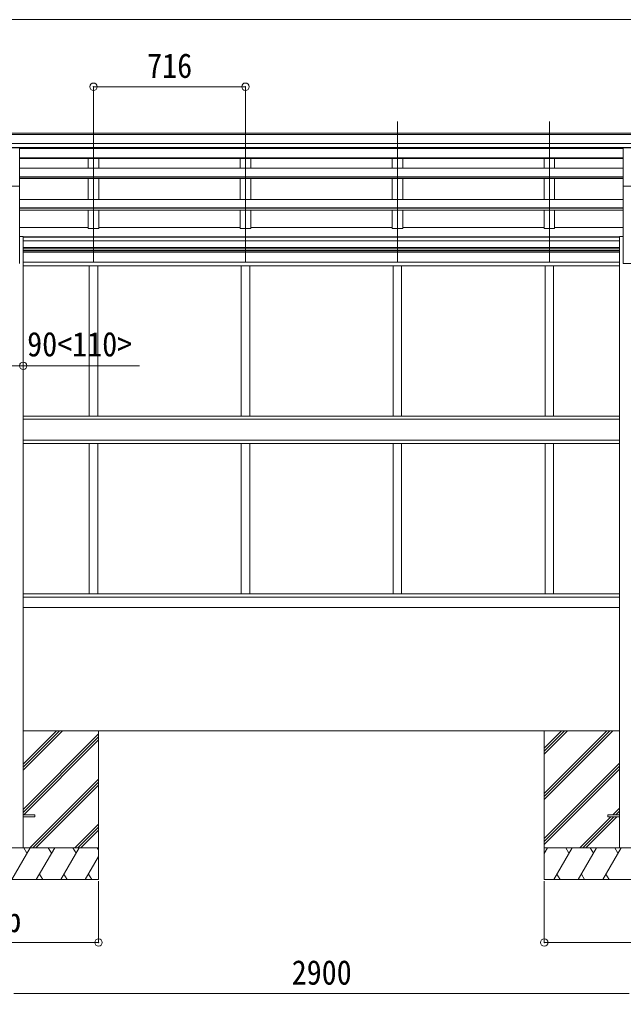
# Model space of a CAD drawing. Units: millimetres at full size, sheet at 1:35. Extents: x -9783 to 9892, y -6828 to 6752.
# Drawn here: x -2431 to 416, y -1933 to 2651 of the extents above; entities that cross this region are included whole.
import ezdxf
from ezdxf.enums import TextEntityAlignment as Align

# ---------------------------------------------------------------- set-up
doc = ezdxf.new("R2010")
doc.units = ezdxf.units.MM
doc.header["$LTSCALE"] = 35
doc.header["$PDMODE"] = 32
doc.header["$PDSIZE"] = 35
for name, color, linetype, lineweight in [('0-0_0', 7, 'Continuous', 9), ('0-1_本体', 4, 'Continuous', 9), ('0-2_部品', 7, 'Continuous', 9), ('0-8_PARTS2', 2, 'Continuous', 9), ('0-A_寸法', 6, 'Continuous', 9), ('1-1_GLASS', 4, 'Continuous', 9), ('1-4_DIM2', 7, 'Continuous', 9)]:
    doc.layers.add(name, color=color, linetype=linetype, lineweight=lineweight)
doc.styles.add('ＭＳ ゴシック', font='')
doc.styles.get('ＭＳ ゴシック').set_extended_font_data('MS Gothic')

msp = doc.modelspace()

# ---------------------------------------------------------------- linework, layer by layer
at = {"layer": '0-0_0'}
for p, q in [((-2412.58, -696.92), (397.02, -696.92)), ((-2412.58, -882.55), (-2226.95, -696.92)), ((-2412.58, -868.41), (-2241.1, -696.92)), ((-2412.58, -854.27), (-2255.24, -696.92)), ((-2412.58, -1066.4), (-2057.78, -711.6)), ((-2412.58, -1080.54), (-2057.78, -725.74)), ((-2057.78, -696.92), (-2057.78, -1396.92)), ((42.22, -696.92), (42.22, -1396.92)), ((42.22, -991.1), (336.39, -696.92)), ((42.22, -1005.24), (350.54, -696.92)), ((42.22, -1019.38), (364.68, -696.92)), ((42.22, -807.25), (152.55, -696.92)), ((42.22, -793.11), (138.4, -696.92)), ((42.22, -778.97), (124.26, -696.92)), ((-2410.32, -1092.42), (-2057.78, -739.89)), ((42.22, -1203.23), (397.02, -848.43)), ((42.22, -1217.37), (397.02, -862.57)), ((42.22, -1231.52), (397.02, -876.72)), ((-2380.98, -1246.92), (-2057.78, -923.73)), ((-2366.83, -1246.92), (-2057.78, -937.87)), ((-2352.69, -1246.92), (-2057.78, -952.02)), ((365.16, -1092.42), (397.02, -1060.56)), ((379.3, -1092.42), (397.02, -1074.71)), ((393.44, -1092.42), (397.02, -1088.85)), ((-2168.84, -1246.92), (-2057.78, -1135.86)), ((210.66, -1246.92), (356.16, -1101.42)), ((224.8, -1246.92), (370.3, -1101.42)), ((238.94, -1246.92), (384.44, -1101.42)), ((-2154.7, -1246.92), (-2057.78, -1150.01)), ((-2140.56, -1246.92), (-2057.78, -1164.15)), ((-2057.78, -1246.92), (-2857.78, -1246.92)), ((-2466.63, -1396.92), (-2380.03, -1246.92)), ((-2395.03, -1272.9), (-2410.03, -1246.92)), ((-2351.16, -1396.92), (-2264.56, -1246.92)), ((-2279.56, -1272.9), (-2294.56, -1246.92)), ((-2235.69, -1396.92), (-2149.09, -1246.92)), ((-2179.09, -1246.92), (-2164.09, -1272.9)), ((-2063.62, -1246.92), (-2057.78, -1257.02)), ((842.22, -1246.92), (42.22, -1246.92)), ((42.22, -1274.42), (58.09, -1246.92)), ((86.96, -1396.92), (173.56, -1246.92)), ((158.56, -1272.9), (143.56, -1246.92)), ((202.43, -1396.92), (289.03, -1246.92)), ((274.03, -1272.9), (259.03, -1246.92)), ((317.9, -1396.92), (404.5, -1246.92)), ((389.5, -1272.9), (374.5, -1246.92)), ((-2120.22, -1396.92), (-2057.78, -1288.78)), ((-2336.16, -1370.94), (-2321.16, -1396.92)), ((-2220.69, -1370.94), (-2205.69, -1396.92)), ((-2105.22, -1370.94), (-2090.22, -1396.92)), ((101.96, -1370.94), (116.96, -1396.92)), ((217.43, -1370.94), (232.43, -1396.92)), ((332.9, -1370.94), (347.9, -1396.92)), ((-2857.78, -1396.92), (-2057.78, -1396.92)), ((42.22, -1396.92), (842.22, -1396.92))]:
    msp.add_line(p, q, dxfattribs=at)
at = {"layer": '0-1_本体'}
for p, q in [((-3507.29, 2116.06), (1481.71, 2116.06)), ((-3507.29, 2110.71), (1481.71, 2110.71)), ((-3507.29, 2067.18), (1491.72, 2067.18)), ((-3507.29, 2049.51), (1491.72, 2049.51)), ((-2430.28, 2047.14), (414.72, 2047.14)), ((-2430.28, 2043.99), (414.72, 2043.99)), ((-2106.78, 2043.99), (-2106.78, 2047.14)), ((-2056.78, 2043.99), (-2056.78, 2047.14)), ((-1390.78, 2043.99), (-1390.78, 2047.14)), ((-1340.78, 2043.99), (-1340.78, 2047.14)), ((-674.78, 2043.99), (-674.78, 2047.14)), ((-624.78, 2043.99), (-624.78, 2047.14)), ((41.22, 2043.99), (41.22, 2047.14)), ((91.22, 2043.99), (91.22, 2047.14)), ((-2430.28, 2000.51), (414.72, 2000.51)), ((-2430.28, 1996.43), (414.72, 1996.43)), ((-2106.78, 1951.28), (-2106.78, 1996.43)), ((-2056.78, 1951.28), (-2056.78, 1996.43)), ((-1390.78, 1951.28), (-1390.78, 1996.43)), ((-1340.78, 1951.28), (-1340.78, 1996.43)), ((-674.78, 1951.28), (-674.78, 1996.43)), ((-624.78, 1951.28), (-624.78, 1996.43)), ((41.22, 1951.28), (41.22, 1996.43)), ((91.22, 1951.28), (91.22, 1996.43)), ((-2430.28, 1951.28), (414.72, 1951.28)), ((-2430.28, 1503.08), (-2430.28, 1915.72)), ((-2430.28, 1910.54), (414.72, 1910.54)), ((-2430.28, 1909.05), (414.72, 1909.05)), ((-2430.28, 1902.26), (414.72, 1902.26)), ((-2106.78, 1803.97), (-2106.78, 1902.26)), ((-2056.78, 1803.97), (-2056.78, 1902.26)), ((-1390.78, 1803.97), (-1390.78, 1902.26)), ((-1340.78, 1803.97), (-1340.78, 1902.26)), ((-674.78, 1803.97), (-674.78, 1902.26)), ((-624.78, 1803.97), (-624.78, 1902.26)), ((41.22, 1803.97), (41.22, 1902.26)), ((91.22, 1803.97), (91.22, 1902.26)), ((414.72, 1503.08), (414.72, 1915.72)), ((-2430.39, 1803.97), (414.72, 1803.97)), ((-2430.45, 1764.76), (414.72, 1764.76)), ((-2430.38, 1753.62), (414.72, 1753.62)), ((-2430.36, 1763.28), (414.72, 1763.28)), ((-2106.78, 1753.62), (-2106.78, 1667.55)), ((-2056.78, 1753.62), (-2056.78, 1667.55)), ((-1390.78, 1753.62), (-1390.78, 1667.55)), ((-1340.78, 1753.62), (-1340.78, 1667.55)), ((-674.78, 1753.62), (-674.78, 1667.55)), ((-624.78, 1753.62), (-624.78, 1667.55)), ((41.22, 1753.62), (41.22, 1667.55)), ((91.22, 1753.62), (91.22, 1667.55)), ((-2430.52, 1672.35), (-2106.78, 1672.35)), ((-2106.78, 1667.55), (-2056.78, 1667.55)), ((-1390.78, 1672.35), (-2056.78, 1672.35)), ((-1390.78, 1667.55), (-1340.78, 1667.55)), ((-674.78, 1672.35), (-1340.78, 1672.35)), ((-674.78, 1667.55), (-624.78, 1667.55)), ((41.22, 1672.35), (-624.78, 1672.35)), ((41.22, 1667.55), (91.22, 1667.55)), ((414.72, 1672.35), (91.22, 1672.35)), ((-2430.28, 1629.46), (-2412.58, 1629.46)), ((-2412.58, 1629.46), (-2412.58, -1246.92)), ((-2412.58, 1628.04), (396.89, 1628.04)), ((-2412.58, 1626.66), (397.02, 1626.66)), ((-2412.58, 1609.48), (397.02, 1609.48)), ((397.02, 1629.46), (414.72, 1629.46)), ((397.02, 1629.46), (397.02, -1246.92)), ((414.72, 1503.08), (469.72, 1503.08))]:
    msp.add_line(p, q, dxfattribs=at)
at = {"layer": '0-2_部品'}
for p, q in [((-2485.28, 2047.79), (-2430.28, 2047.79)), ((-2430.28, 1866.86), (-2430.28, 2047.79)), ((414.72, 2047.79), (469.72, 2047.79)), ((414.72, 1866.86), (414.72, 2047.79)), ((-2485.28, 1866.86), (-2430.28, 1866.86)), ((414.72, 1866.86), (469.72, 1866.86))]:
    msp.add_line(p, q, dxfattribs=at)
at = {"layer": '0-2_部品', "color": 4}
for p, q in [((-2357.98, -1092.42), (-2412.78, -1092.42)), ((342.42, -1092.42), (342.42, -1101.42)), ((397.22, -1092.42), (342.42, -1092.42)), ((397.22, -1101.42), (342.42, -1101.42))]:
    msp.add_line(p, q, dxfattribs=at)
msp.add_lwpolyline([(-2357.98, -1092.42), (-2357.98, -1101.42), (-2412.78, -1101.42)], dxfattribs=at)
at = {"layer": '0-8_PARTS2'}
for p, q in [((-2081.78, 1509.28), (-2081.78, 2171.81)), ((-1365.78, 1509.28), (-1365.78, 2171.81)), ((-649.78, 1509.28), (-649.78, 2171.81)), ((66.22, 1509.28), (66.22, 2171.81))]:
    msp.add_line(p, q, dxfattribs=at)
at = {"layer": '0-A_寸法'}
for p, q in [((-3513.78, 2651.44), (1498.22, 2651.44)), ((-2081.78, 2334.82), (-1365.78, 2334.82)), ((-2081.78, 2334.82), (-2081.78, 2133.28)), ((-1365.78, 2334.82), (-1365.78, 2133.28)), ((-2057.78, -1693.31), (-2057.78, -1404.34)), ((42.22, -1693.31), (42.22, -1404.34)), ((-2857.78, -1693.31), (-2057.78, -1693.31)), ((42.22, -1693.31), (842.22, -1693.31)), ((-2457.78, -1933.29), (442.22, -1933.29))]:
    msp.add_line(p, q, dxfattribs=at)
msp.add_lwpolyline([(-2502.78, 1021.44), (-2412.78, 1021.44), (-1864.25, 1021.44)], dxfattribs=at)
for p in [(-2081.78, 2334.82), (-1365.78, 2334.82), (-2412.78, 1021.44), (-2057.78, -1693.31), (42.22, -1693.31)]:
    msp.add_point(p, dxfattribs=at)
at = {"layer": '1-1_GLASS'}
for p, q in [((-2412.58, 1577.97), (397.01, 1577.97)), ((-2412.58, 1574.47), (397.01, 1574.47)), ((-2412.58, 1565.47), (397.01, 1565.47)), ((-2412.58, 1561.97), (397.01, 1561.97)), ((397.01, 1556.97), (-2412.58, 1556.97)), ((-2412.58, 1508.47), (397.01, 1508.47)), ((-2412.58, 1492.47), (397.01, 1492.47)), ((-2101.79, 1492.97), (-2101.79, 784.97)), ((-2061.79, 1492.97), (-2061.79, 784.97)), ((-1385.79, 1492.47), (-1385.79, 784.97)), ((-1345.79, 1492.47), (-1345.79, 784.97)), ((-669.79, 1492.47), (-669.79, 784.97)), ((-629.79, 1492.47), (-629.79, 784.97)), ((46.21, 1492.97), (46.21, 784.97)), ((86.21, 1492.97), (86.21, 784.97)), ((414.71, 1503.08), (469.71, 1503.08)), ((-2101.79, 655.97), (-2101.79, -51.53)), ((-2061.79, 655.97), (-2061.79, -51.53)), ((-1385.79, 655.97), (-1385.79, -51.53)), ((-1345.79, 655.97), (-1345.79, -51.53)), ((-669.79, 655.97), (-669.79, -51.53)), ((-629.79, 655.97), (-629.79, -51.53)), ((46.21, 655.97), (46.21, -51.53)), ((86.21, 655.97), (86.21, -51.53)), ((-2412.58, -51.53), (397.01, -51.53)), ((-2412.58, -67.53), (397.01, -67.53)), ((-2412.58, -116.03), (397.01, -116.03))]:
    msp.add_line(p, q, dxfattribs=at)
at = {"layer": '1-4_DIM2', "color": 4}
for p, q in [((-2412.58, 784.97), (397.01, 784.97)), ((-2412.58, 769.47), (397.01, 769.47)), ((-2412.58, 671.47), (397.01, 671.47)), ((-2412.58, 655.97), (397.01, 655.97))]:
    msp.add_line(p, q, dxfattribs=at)

# ---------------------------------------------------------------- texts
at = {"layer": '0-A_寸法', "color": 7, "style": 'ＭＳ ゴシック', "width": 0.9}
for s, p in [('716', (-1828.78, 2341.82)), ('90<110>', (-2394.16, 1030.94)), ('b', (-2492.78, -1678.81)), ('2900', (-1147.78, -1926.29))]:
    msp.add_text(s, height=115.5, dxfattribs=at).set_placement(p, align=Align.BOTTOM_LEFT)

doc.saveas('drawing.dxf')
